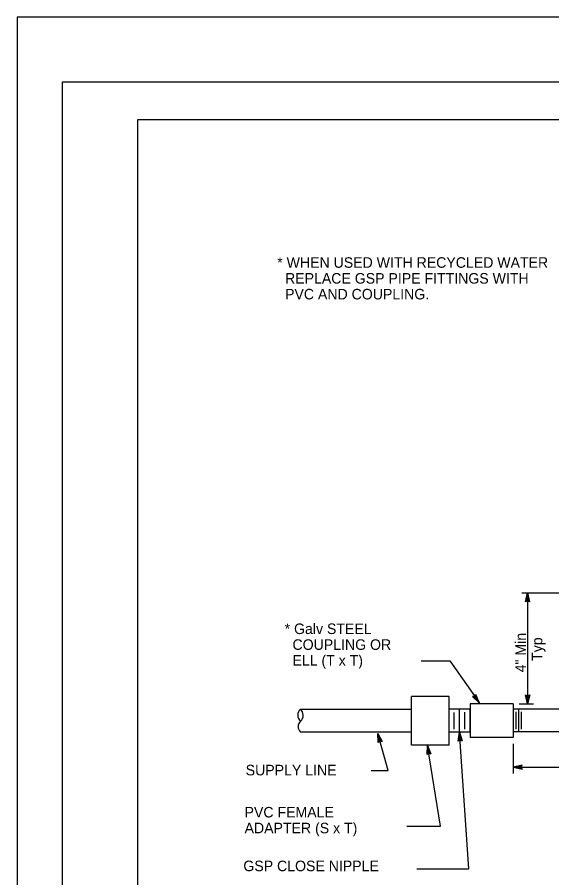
# Model space of a CAD drawing. Extents: x -893 to 867, y -474 to 712.
# Drawn here: x -893 to -538, y 140 to 712 of the extents above; entities that cross this region are included whole.
import ezdxf

# ---------------------------------------------------------------- set-up
doc = ezdxf.new("R2010")
doc.units = 0
for name, color, linetype in [('56 Stage 3 Anno', 7, 'Continuous'), ('57 Undefined', 7, 'Continuous'), ('60 Nongeo Data', 7, 'Continuous'), ('border_PLOTTING-ELEMENTS', 7, 'Continuous'), ('border_rw_22x34_Cut_Lines', 7, 'Continuous'), ('border_SHEET', 7, 'Continuous')]:
    doc.layers.add(name, color=color, linetype=linetype)

msp = doc.modelspace()

# ---------------------------------------------------------------- linework, layer by layer
at = {"layer": '56 Stage 3 Anno'}
for p, q in [((-558.44, 329.6), (-500.17, 329.6)), ((-555.84, 323.6), (-554.5, 329.6)), ((-555.48, 323.82), (-554.5, 328.22)), ((-555.12, 324.05), (-554.5, 326.84)), ((-554.5, 329.6), (-554.5, 255.85)), ((-554.5, 329.6), (-554.5, 329.6)), ((-554.5, 329.6), (-553.17, 323.6)), ((-554.5, 328.21), (-553.53, 323.84)), ((-554.5, 326.84), (-553.88, 324.01)), ((-554.5, 324.4), (-555.84, 323.6)), ((-555.84, 323.6), (-555.84, 323.6)), ((-554.78, 324.23), (-554.5, 325.46)), ((-554.5, 325.46), (-554.23, 324.25)), ((-553.17, 323.6), (-554.5, 324.4)), ((-553.17, 323.6), (-553.17, 323.6)), ((-554.5, 255.85), (-555.83, 261.85)), ((-555.83, 261.85), (-555.83, 261.85)), ((-555.83, 261.85), (-554.5, 261.05)), ((-554.5, 257.24), (-555.47, 261.62)), ((-554.5, 258.61), (-555.12, 261.44)), ((-554.5, 260), (-554.76, 261.2)), ((-554.5, 261.05), (-553.16, 261.85)), ((-553.16, 261.85), (-554.5, 255.85)), ((-553.52, 261.63), (-554.5, 257.23)), ((-553.87, 261.4), (-554.5, 258.61)), ((-554.22, 261.22), (-554.5, 260)), ((-553.16, 261.85), (-553.16, 261.85)), ((-560.09, 255.85), (-550.56, 255.85)), ((-554.5, 255.85), (-554.5, 255.85)), ((-564.03, 229.26), (-564.03, 209.6)), ((-564.03, 213.8), (-382.17, 213.8)), ((-564.03, 213.8), (-564.03, 213.8)), ((-558.12, 215.12), (-558.12, 215.12)), ((-558.12, 212.49), (-558.12, 212.49))]:
    msp.add_line(p, q, dxfattribs=at)
for points in [[(-625.15, 284.58), (-606.12, 284.58), (-586.78, 256.82)], [(-658.34, 211.55), (-647.11, 211.55), (-653.97, 236.19)], [(-628.17, 146.24), (-593.62, 146.24), (-599.73, 237.2)], [(-634.77, 174.68), (-612.32, 174.68), (-621.09, 228.25)]]:
    msp.add_lwpolyline(points, dxfattribs=at)
for points in [[(-589.07, 262.24), (-586.78, 256.64), (-591.23, 260.74), (-590.82, 260.76), (-587.56, 257.76), (-589.24, 261.87), (-589.41, 261.5), (-588.33, 258.87), (-590.41, 260.79), (-590.01, 260.82), (-589.11, 259.99), (-589.57, 261.13), (-589.7, 260.84), (-591.23, 260.74), (-589.7, 260.84)], [(-653.66, 230.15), (-653.97, 236.19), (-651.13, 230.85), (-651.52, 230.96), (-653.6, 234.87), (-653.38, 230.44), (-653.1, 230.74), (-653.24, 233.57), (-651.91, 231.07), (-652.3, 231.18), (-652.88, 232.26), (-652.82, 231.03), (-652.6, 231.26), (-651.13, 230.85), (-652.6, 231.26)], [(-600.65, 231.22), (-599.73, 237.2), (-598.03, 231.39), (-598.39, 231.58), (-599.64, 235.83), (-600.32, 231.45), (-599.98, 231.68), (-599.55, 234.49), (-598.75, 231.77), (-599.12, 231.95), (-599.46, 233.13), (-599.65, 231.91), (-599.39, 232.09), (-598.03, 231.39), (-599.39, 232.09)], [(-621.33, 222.2), (-621.09, 228.25), (-618.74, 222.68), (-619.12, 222.82), (-620.84, 226.9), (-621.02, 222.47), (-620.71, 222.74), (-620.6, 225.57), (-619.5, 222.96), (-619.88, 223.11), (-620.36, 224.24), (-620.41, 223.01), (-620.17, 223.22), (-618.74, 222.68), (-620.17, 223.22)], [(-558.12, 215.12), (-564.03, 213.8), (-558.12, 212.49), (-558.33, 212.84), (-562.66, 213.8), (-558.33, 214.77), (-558.54, 214.42), (-561.31, 213.8), (-558.54, 213.19), (-558.75, 213.54), (-559.95, 213.8), (-558.75, 214.07), (-558.91, 213.8), (-558.12, 212.49), (-558.91, 213.8)]]:
    msp.add_lwpolyline(points, close=True, dxfattribs=at)
at = {"layer": '60 Nongeo Data'}
for p, q in [((-606.73, 260.75), (-631.73, 260.75)), ((-631.73, 228.37), (-631.73, 260.75)), ((-606.73, 228.37), (-606.73, 260.75)), ((-705.34, 252.32), (-631.73, 252.32)), ((-592.73, 252.32), (-606.73, 252.32)), ((-599.73, 237.2), (-599.73, 252.32)), ((-592.73, 255.85), (-592.73, 233.67)), ((-564.03, 255.85), (-592.73, 255.85)), ((-592.73, 237.2), (-592.73, 252.32)), ((-564.03, 255.85), (-564.03, 233.67)), ((-564.03, 252.52), (-382.17, 252.52)), ((-560.52, 252.52), (-560.52, 237.39)), ((-603.23, 239.19), (-603.23, 250.23)), ((-596.23, 239.19), (-596.23, 250.33)), ((-562.27, 250.66), (-562.27, 239.19)), ((-558.77, 250.66), (-558.77, 239.19)), ((-631.73, 237.2), (-705.34, 237.2)), ((-592.73, 237.2), (-606.73, 237.2)), ((-382.17, 237.39), (-564.03, 237.39)), ((-564.03, 233.67), (-592.73, 233.67)), ((-606.73, 228.37), (-631.73, 228.37))]:
    msp.add_line(p, q, dxfattribs=at)
for centre, radius, start, end in [((-701.95, 248.38), 5.2, 130.7251, 230.7965), ((-709.04, 248.29), 5.47, 314.0367, 47.485), ((-702.2, 240.73), 4.72, 129.9564, 228.3483)]:
    msp.add_arc(centre, radius, start, end, dxfattribs=at)
at = {"layer": 'border_PLOTTING-ELEMENTS'}
for points in [[(-893.45, -474.04), (866.55, -474.04), (866.55, 711.96), (-893.45, 711.96)], [(-863.45, 668.96), (836.55, 668.96), (836.55, -431.04), (-863.45, -431.04)]]:
    msp.add_lwpolyline(points, close=True, dxfattribs=at)
at = {"layer": 'border_rw_22x34_Cut_Lines'}
msp.add_lwpolyline([(-863.45, 668.96), (836.55, 668.96), (836.55, -431.04), (-863.45, -431.04)], close=True, dxfattribs=at)
at = {"layer": 'border_SHEET'}
for p, q in [((-813.45, 643.96), (811.55, 643.96)), ((-813.45, -406.04), (-813.45, 643.96))]:
    msp.add_line(p, q, dxfattribs=at)

# ---------------------------------------------------------------- texts
at = {"layer": '57 Undefined'}
for s, p in [('* WHEN USED WITH RECYCLED WATER', (-720.8, 545.53)), ('  REPLACE GSP PIPE FITTINGS WITH', (-720.8, 535.03)), ('  PVC AND COUPLING.', (-720.8, 524.53)), ('* Galv STEEL', (-715.86, 302.28)), ('  COUPLING OR', (-715.86, 291.78)), ('  ELL (T x T)', (-715.86, 281.28)), ('SUPPLY LINE', (-741.74, 208.42)), ('PVC FEMALE', (-742.48, 180.45)), ('ADAPTER (S x T)', (-742.48, 169.95)), ('GSP CLOSE NIPPLE', (-743.28, 144.78))]:
    msp.add_text(s, height=7, dxfattribs=at).set_placement(p)
for s, p in [('4" Min', (-555.68, 276.82)), ('Typ', (-544.74, 284.44))]:
    msp.add_text(s, height=7, rotation=90, dxfattribs=at).set_placement(p)

doc.saveas('drawing.dxf')
